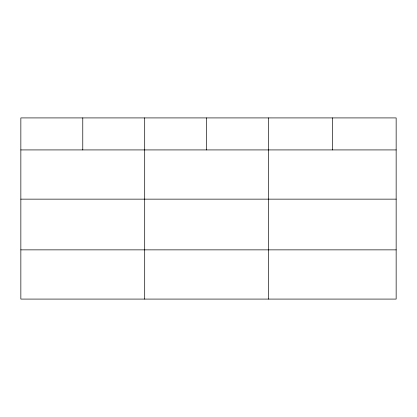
<?xml version="1.0" encoding="UTF-8"?>
<svg xmlns="http://www.w3.org/2000/svg" width="417" height="417" viewBox="0 0 417 417"><rect width="100%" height="100%" fill="white"/><g stroke="black" fill="none" stroke-linecap="round" stroke-linejoin="round"><path stroke-width="0.63" d="M396.15 199.144L396.15 117.917L20.85 117.917L20.85 299.083L396.15 299.083L396.15 199.144L20.85 199.144M20.85 149.922L396.15 149.922M20.85 249.861L396.15 249.861M332.349 117.917L332.349 149.922M268.548 117.917L268.548 299.083M206.623 117.917L206.623 149.922M144.699 117.917L144.699 299.083M82.775 117.917L82.775 149.922"/></g></svg>
